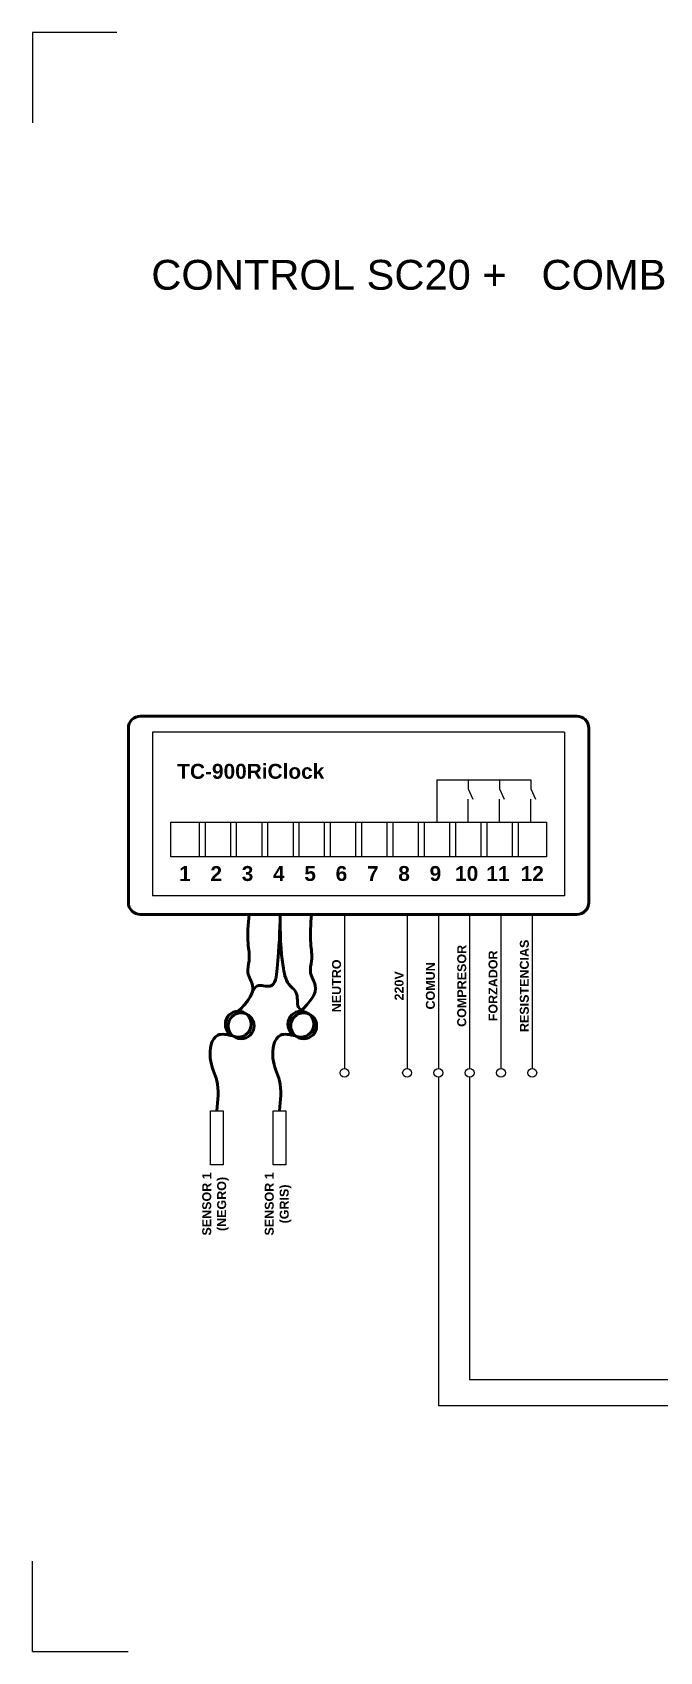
# Model space of a CAD drawing. Header units: millimetres. Extents: x -118 to 1430, y 370 to 1370.
# Drawn here: x 1122.1 to 1227.2, y 370.1 to 641.4 of the extents above; entities that cross this region are included whole.
import ezdxf

# ---------------------------------------------------------------- set-up
doc = ezdxf.new("R2010")
doc.units = ezdxf.units.MM
doc.layers.add('Z100', color=9, linetype='Continuous', plot=False)
doc.styles.get("Standard").update_dxf_attribs({"font": 'arial.ttf'})

msp = doc.modelspace()

# ---------------------------------------------------------------- linework, layer by layer
for p, q in [((1211.3, 524.21), (1142.23, 524.21)), ((1142.23, 524.21), (1142.23, 496.76)), ((1211.3, 524.21), (1211.3, 496.76)), ((1189.89, 516.2), (1205.63, 516.2)), ((1189.89, 516.2), (1189.89, 509.1)), ((1195.13, 516.2), (1195.13, 514.69)), ((1200.38, 516.2), (1200.38, 514.69)), ((1205.63, 516.2), (1205.63, 514.69)), ((1195.13, 514.69), (1195.92, 512.95)), ((1195.13, 509.1), (1195.13, 512.99)), ((1200.38, 514.69), (1201.17, 512.95)), ((1200.38, 509.1), (1200.38, 512.99)), ((1205.63, 514.69), (1206.42, 512.95)), ((1205.63, 509.1), (1205.63, 512.99)), ((1150.02, 509.1), (1150.02, 503.3)), ((1151.02, 509.1), (1151.02, 503.3)), ((1155.27, 509.1), (1155.27, 503.3)), ((1156.27, 509.1), (1156.27, 503.3)), ((1160.52, 509.1), (1160.52, 503.3)), ((1161.52, 509.1), (1161.52, 503.3)), ((1165.77, 509.1), (1165.77, 503.3)), ((1166.77, 509.1), (1166.77, 503.3)), ((1171.02, 509.1), (1171.02, 503.3)), ((1172.02, 509.1), (1172.02, 503.3)), ((1176.27, 509.1), (1176.27, 503.3)), ((1177.27, 509.1), (1177.27, 503.3)), ((1181.51, 509.1), (1181.51, 503.3)), ((1182.51, 509.1), (1182.51, 503.3)), ((1186.76, 509.1), (1186.76, 503.3)), ((1187.76, 509.1), (1187.76, 503.3)), ((1192.01, 509.1), (1192.01, 503.3)), ((1193.01, 509.1), (1193.01, 503.3)), ((1197.26, 509.1), (1197.26, 503.3)), ((1198.26, 509.1), (1198.26, 503.3)), ((1202.51, 509.1), (1202.51, 503.3)), ((1203.51, 509.1), (1203.51, 503.3)), ((1211.3, 496.76), (1142.23, 496.76)), ((1174.39, 493.66), (1174.39, 467.84)), ((1184.89, 493.66), (1184.89, 467.84)), ((1190.14, 493.66), (1190.14, 467.84)), ((1195.38, 493.66), (1195.38, 467.84)), ((1200.63, 493.66), (1200.63, 467.84)), ((1205.88, 493.66), (1205.88, 467.84)), ((1190.14, 466.37), (1190.14, 411.33)), ((1195.38, 466.37), (1195.38, 415.71)), ((1195.38, 415.71), (1279.58, 415.71)), ((1282.2, 411.33), (1190.14, 411.33))]:
    msp.add_line(p, q)
at = {"lineweight": 50}
msp.add_lwpolyline([(1215.35, 524.88, 0.414214), (1213.35, 526.88), (1140.18, 526.88, 0.414214), (1138.18, 524.88), (1138.18, 495.66, 0.414214), (1140.18, 493.66), (1213.35, 493.66, 0.414214), (1215.35, 495.66)], format="xyb", close=True, dxfattribs=at)
for points in [[(1145.28, 509.1), (1208.25, 509.1), (1208.25, 503.3), (1145.28, 503.3)], [(1151.95, 460.76), (1154.06, 460.76), (1154.06, 451.69), (1151.95, 451.69)], [(1162.44, 460.76), (1164.56, 460.76), (1164.56, 451.69), (1162.44, 451.69)]]:
    msp.add_lwpolyline(points, close=True)
for centre in [(1156.6, 475.27), (1157.07, 474.98), (1167.1, 475.27), (1167.56, 474.98)]:
    msp.add_circle(centre, 2.17, dxfattribs=at)
for centre in [(1174.39, 467.1), (1184.89, 467.1), (1190.14, 467.1), (1195.38, 467.1), (1200.63, 467.1), (1205.88, 467.1)]:
    msp.add_circle(centre, 0.737)
for points in [[(1163.64, 493.66), (1163.12, 484.57), (1161.96, 481.64), (1159.72, 481.64), (1158.95, 480.6), (1158.45, 479.58), (1156.6, 477.44)], [(1158.4, 493.66), (1158.24, 488.76), (1158.4, 485.87), (1158.2, 483.91), (1159, 481.77), (1156.6, 477.44)], [(1163.64, 493.66), (1164.17, 484.57), (1165.33, 481.64), (1166.05, 480.92), (1166.49, 479.65), (1166.6, 478.36), (1168.47, 476.95)], [(1168.89, 493.66), (1168.74, 488.76), (1168.89, 485.87), (1168.7, 483.91), (1169.5, 481.77), (1167.1, 477.44)], [(1155.69, 473.29), (1153.15, 473.41), (1151.9, 469.54), (1153, 465.78), (1153, 460.76)], [(1166.19, 473.29), (1163.65, 473.41), (1162.4, 469.54), (1163.5, 465.78), (1163.5, 460.76)]]:
    msp.add_spline(points, degree=3, dxfattribs=at)
at = {"layer": 'Z100'}
for p, q in [((1136.24, 641.44), (1122.08, 641.44)), ((1122.08, 641.44), (1122.08, 626.28)), ((1122.08, 370.13), (1122.08, 385.29)), ((1122.08, 370.13), (1138.14, 370.13))]:
    msp.add_line(p, q, dxfattribs=at)

# ---------------------------------------------------------------- texts
at = {"insert": (1142.02, 603.32), "char_height": 5, "attachment_point": 1}
msp.add_mtext_dynamic_manual_height_columns('CONTROL SC20 {\\fArial|b0|i0|c177|p34;+ }  COMBISTATO 2{\\fArial|b0|i0|c177|p34; }SONDAS', width=223.9247, gutter_width=12.5, heights=[0], dxfattribs=at)
at = {"char_height": 2.5, "attachment_point": 5}
for s, insert, width in [('{\\fArial|b1|i0|c0|p34;TC-900RiClock}', (1158.69, 517.61), 21.0018), ('{\\fArial|b1|i0|c0|p34;1}', (1147.65, 500.49), 1.264), ('{\\fArial|b1|i0|c0|p34;2}', (1152.9, 500.49), 1.264), ('{\\fArial|b1|i0|c0|p34;3}', (1158.15, 500.49), 1.264), ('{\\fArial|b1|i0|c0|p34;4}', (1163.39, 500.49), 1.264), ('{\\fArial|b1|i0|c0|p34;5}', (1168.64, 500.49), 1.264), ('{\\fArial|b1|i0|c0|p34;6}', (1173.89, 500.49), 1.264), ('{\\fArial|b1|i0|c0|p34;7}', (1179.14, 500.49), 1.264), ('{\\fArial|b1|i0|c0|p34;8}', (1184.39, 500.49), 1.264), ('{\\fArial|b1|i0|c0|p34;9}', (1189.64, 500.49), 1.264), ('{\\fArial|b1|i0|c0|p34;10}', (1194.88, 500.49), 1.264), ('{\\fArial|b1|i0|c0|p34;11}', (1200.13, 500.49), 1.264), ('{\\fArial|b1|i0|c0|p34;12}', (1205.88, 500.49), 1.264)]:
    msp.add_mtext(s, dxfattribs=dict(at, insert=insert, width=width))
at = {"char_height": 1.5, "width": 12.0205, "attachment_point": 5, "rotation": 90}
for s, insert in [('{\\fArial|b1|i0|c0|p34;COMPRESOR}', (1194.06, 481.68)), ('{\\fArial|b1|i0|c0|p34;RESISTENCIAS}', (1204.56, 481.68)), ('{\\fArial|b1|i0|c0|p34;NEUTRO}', (1173.07, 481.68)), ('{\\fArial|b1|i0|c0|p34;FORZADOR}', (1199.31, 481.68)), ('{\\fArial|b1|i0|c0|p34;220V}', (1183.56, 481.68)), ('{\\fArial|b1|i0|c0|p34;COMUN }', (1188.81, 481.68)), ('{\\fArial|b1|i0|c0|p34;SENSOR 1 (NEGRO)}', (1152.78, 445.14)), ('{\\fArial|b1|i0|c0|p34;SENSOR 1 (GRIS)}', (1163.27, 445.14))]:
    msp.add_mtext(s, dxfattribs=dict(at, insert=insert))

doc.saveas('drawing.dxf')
